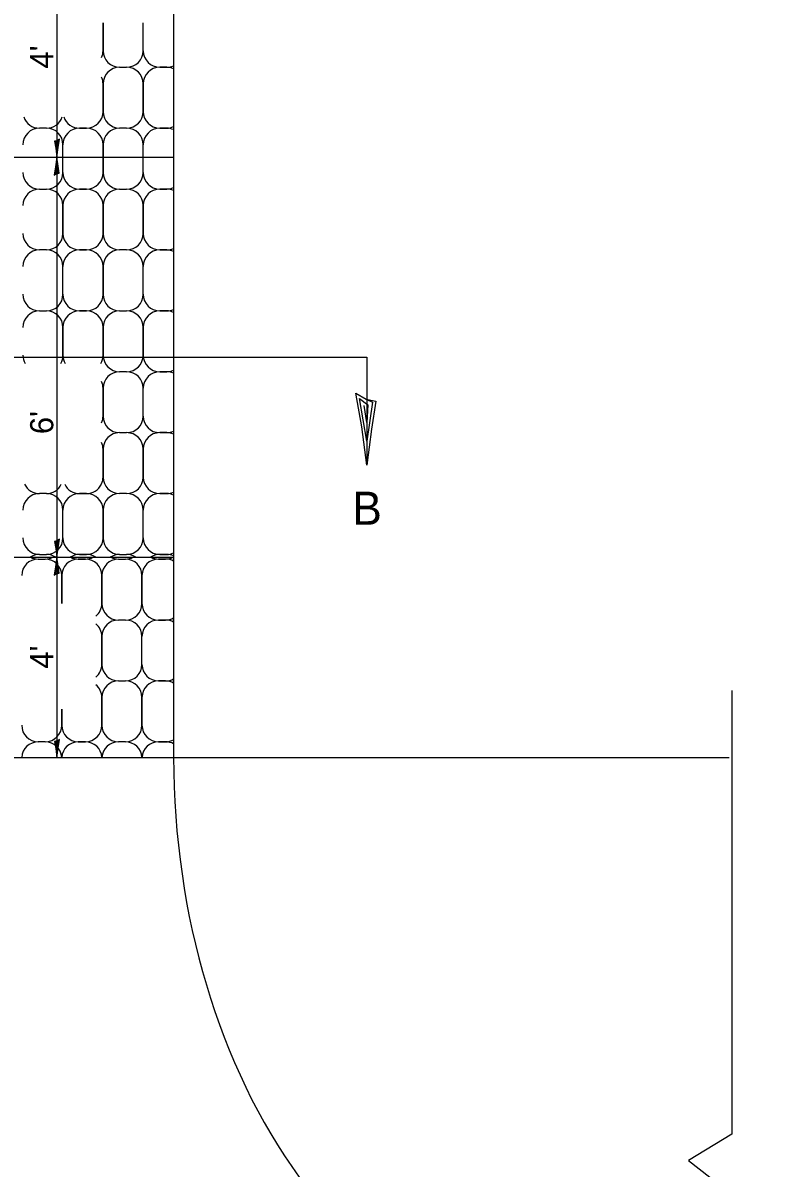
# Model space of a CAD drawing. Extents: x -0.02 to 2.83, y -0.09 to 1.83.
# Drawn here: x 1.292 to 1.667, y 0.58 to 1.157 of the extents above; entities that cross this region are included whole.
import ezdxf

# ---------------------------------------------------------------- set-up
doc = ezdxf.new("R2010")
doc.units = 0
doc.layers.add('RD_Pr_Roadway_Dimensions', color=7, linetype='Continuous')
doc.layers.add('SH_General_Details', color=7, linetype='Continuous')

msp = doc.modelspace()

# ---------------------------------------------------------------- linework, layer by layer
at = {"layer": 'RD_Pr_Roadway_Dimensions'}
for p, q in [((1.30942, 1.19035), (1.30942, 1.08957)), ((1.30942, 1.08957), (1.30942, 0.88799)), ((1.30942, 0.88799), (1.30942, 0.7872))]:
    msp.add_line(p, q, dxfattribs=at)
for points in [[(1.30954, 1.0979), (1.3083, 1.09762), (1.30883, 1.09409), (1.30942, 1.08957), (1.31007, 1.0944), (1.31081, 1.09864), (1.30954, 1.0979), (1.30872, 1.09753), (1.30942, 1.09261), (1.31036, 1.09798), (1.30931, 1.09719), (1.30945, 1.09493), (1.30978, 1.0971)], [(1.30929, 1.08123), (1.31053, 1.08151), (1.31, 1.08504), (1.30942, 1.08957), (1.30876, 1.08473), (1.30802, 1.08049), (1.30929, 1.08123), (1.31011, 1.08161), (1.30941, 1.08652), (1.30847, 1.08115), (1.30952, 1.08194), (1.30938, 1.0842), (1.30905, 1.08203)], [(1.30954, 0.89632), (1.3083, 0.89604), (1.30883, 0.89252), (1.30942, 0.88799), (1.31007, 0.89283), (1.31081, 0.89707), (1.30954, 0.89632), (1.30872, 0.89595), (1.30942, 0.89104), (1.31036, 0.89641), (1.30931, 0.89562), (1.30945, 0.89336), (1.30978, 0.89553)], [(1.30929, 0.87966), (1.31053, 0.87994), (1.31, 0.88346), (1.30942, 0.88799), (1.30876, 0.88316), (1.30802, 0.87892), (1.30929, 0.87966), (1.31011, 0.88003), (1.30941, 0.88495), (1.30847, 0.87957), (1.30952, 0.88037), (1.30938, 0.88263), (1.30905, 0.88045)], [(1.30954, 0.79554), (1.3083, 0.79526), (1.30883, 0.79173), (1.30942, 0.7872), (1.31007, 0.79204), (1.31081, 0.79628), (1.30954, 0.79554), (1.30872, 0.79516), (1.30942, 0.79025), (1.31036, 0.79562), (1.30931, 0.79483), (1.30945, 0.79257), (1.30978, 0.79474)]]:
    msp.add_lwpolyline(points, dxfattribs=at)
at = {"layer": 'SH_General_Details'}
for p, q in [((1.36827, 1.19035), (1.36827, 0.7872)), ((1.33272, 1.14324), (1.33272, 1.15726)), ((1.33272, 1.15726), (1.33272, 1.14324)), ((1.33272, 1.15726), (1.33272, 1.14324)), ((1.35293, 1.14324), (1.35293, 1.15726)), ((1.35293, 1.14324), (1.35293, 1.15726)), ((1.35293, 1.14324), (1.35293, 1.15726)), ((1.34105, 1.13491), (1.3446, 1.13491)), ((1.34105, 1.13491), (1.3446, 1.13491)), ((1.36127, 1.13491), (1.36482, 1.13491)), ((1.36127, 1.13491), (1.36482, 1.13491)), ((1.36482, 1.13491), (1.36127, 1.13491)), ((1.33272, 1.12657), (1.33272, 1.11256)), ((1.33272, 1.11256), (1.33272, 1.12657)), ((1.35293, 1.12657), (1.35293, 1.11256)), ((1.35293, 1.11256), (1.35293, 1.12657)), ((1.30417, 1.10422), (1.30062, 1.10422)), ((1.30417, 1.10422), (1.30062, 1.10422)), ((1.32083, 1.10422), (1.32438, 1.10422)), ((1.32438, 1.10422), (1.32083, 1.10422)), ((1.3446, 1.10422), (1.34105, 1.10422)), ((1.3446, 1.10422), (1.34105, 1.10422)), ((1.36127, 1.10422), (1.36482, 1.10422)), ((1.36482, 1.10422), (1.36127, 1.10422)), ((1.3125, 1.08187), (1.3125, 1.09589)), ((1.3125, 1.08187), (1.3125, 1.09589)), ((1.3125, 1.08187), (1.3125, 1.09589)), ((1.33272, 1.08187), (1.33272, 1.09589)), ((1.33272, 1.09589), (1.33272, 1.08187)), ((1.33272, 1.09589), (1.33272, 1.08187)), ((1.35293, 1.08187), (1.35293, 1.09589)), ((1.35293, 1.08187), (1.35293, 1.09589)), ((1.35293, 1.08187), (1.35293, 1.09589)), ((1.10506, 1.08957), (1.36827, 1.08957)), ((1.30062, 1.07354), (1.30417, 1.07354)), ((1.30062, 1.07354), (1.30417, 1.07354)), ((1.32083, 1.07354), (1.32438, 1.07354)), ((1.32083, 1.07354), (1.32438, 1.07354)), ((1.32438, 1.07354), (1.32083, 1.07354)), ((1.34105, 1.07354), (1.3446, 1.07354)), ((1.34105, 1.07354), (1.3446, 1.07354)), ((1.36127, 1.07354), (1.36482, 1.07354)), ((1.36127, 1.07354), (1.36482, 1.07354)), ((1.36482, 1.07354), (1.36127, 1.07354)), ((1.3125, 1.06521), (1.3125, 1.05119)), ((1.3125, 1.05119), (1.3125, 1.06521)), ((1.33272, 1.06521), (1.33272, 1.05119)), ((1.33272, 1.05119), (1.33272, 1.06521)), ((1.35293, 1.06521), (1.35293, 1.05119)), ((1.35293, 1.05119), (1.35293, 1.06521)), ((1.30417, 1.04286), (1.30062, 1.04286)), ((1.30417, 1.04286), (1.30062, 1.04286)), ((1.32083, 1.04286), (1.32438, 1.04286)), ((1.32438, 1.04286), (1.32083, 1.04286)), ((1.3446, 1.04286), (1.34105, 1.04286)), ((1.3446, 1.04286), (1.34105, 1.04286)), ((1.36127, 1.04286), (1.36482, 1.04286)), ((1.36482, 1.04286), (1.36127, 1.04286)), ((1.3125, 1.02051), (1.3125, 1.03452)), ((1.3125, 1.02051), (1.3125, 1.03452)), ((1.3125, 1.02051), (1.3125, 1.03452)), ((1.33272, 1.02051), (1.33272, 1.03452)), ((1.33272, 1.03452), (1.33272, 1.02051)), ((1.33272, 1.03452), (1.33272, 1.02051)), ((1.35293, 1.02051), (1.35293, 1.03452)), ((1.35293, 1.02051), (1.35293, 1.03452)), ((1.35293, 1.02051), (1.35293, 1.03452)), ((1.30062, 1.01217), (1.30417, 1.01217)), ((1.30062, 1.01217), (1.30417, 1.01217)), ((1.32083, 1.01217), (1.32438, 1.01217)), ((1.32083, 1.01217), (1.32438, 1.01217)), ((1.32438, 1.01217), (1.32083, 1.01217)), ((1.34105, 1.01217), (1.3446, 1.01217)), ((1.34105, 1.01217), (1.3446, 1.01217)), ((1.36127, 1.01217), (1.36482, 1.01217)), ((1.36127, 1.01217), (1.36482, 1.01217)), ((1.36482, 1.01217), (1.36127, 1.01217)), ((1.3125, 1.00384), (1.3125, 0.98982)), ((1.3125, 0.98982), (1.3125, 1.00384)), ((1.33272, 1.00384), (1.33272, 0.98982)), ((1.33272, 0.98982), (1.33272, 1.00384)), ((1.35293, 1.00384), (1.35293, 0.98982)), ((1.35293, 0.98982), (1.35293, 1.00384)), ((0.47437, 0.98878), (1.46574, 0.98878)), ((1.46574, 0.98878), (1.46574, 0.93441)), ((1.3446, 0.98149), (1.34105, 0.98149)), ((1.3446, 0.98149), (1.34105, 0.98149)), ((1.36127, 0.98149), (1.36482, 0.98149)), ((1.36482, 0.98149), (1.36127, 0.98149)), ((1.33272, 0.95914), (1.33272, 0.97316)), ((1.33272, 0.97316), (1.33272, 0.95914)), ((1.33272, 0.97316), (1.33272, 0.95914)), ((1.35293, 0.95914), (1.35293, 0.97316)), ((1.35293, 0.95914), (1.35293, 0.97316)), ((1.35293, 0.95914), (1.35293, 0.97316)), ((1.34105, 0.95081), (1.3446, 0.95081)), ((1.34105, 0.95081), (1.3446, 0.95081)), ((1.36127, 0.95081), (1.36482, 0.95081)), ((1.36127, 0.95081), (1.36482, 0.95081)), ((1.36482, 0.95081), (1.36127, 0.95081)), ((1.33272, 0.94247), (1.33272, 0.92846)), ((1.33272, 0.92846), (1.33272, 0.94247)), ((1.35293, 0.94247), (1.35293, 0.92846)), ((1.35293, 0.92846), (1.35293, 0.94247)), ((1.30417, 0.92012), (1.30062, 0.92012)), ((1.30417, 0.92012), (1.30062, 0.92012)), ((1.32083, 0.92012), (1.32438, 0.92012)), ((1.32438, 0.92012), (1.32083, 0.92012)), ((1.3446, 0.92012), (1.34105, 0.92012)), ((1.3446, 0.92012), (1.34105, 0.92012)), ((1.36127, 0.92012), (1.36482, 0.92012)), ((1.36482, 0.92012), (1.36127, 0.92012)), ((1.3125, 0.89777), (1.3125, 0.91179)), ((1.3125, 0.89777), (1.3125, 0.91179)), ((1.3125, 0.89777), (1.3125, 0.91179)), ((1.33272, 0.89777), (1.33272, 0.91179)), ((1.33272, 0.91179), (1.33272, 0.89777)), ((1.33272, 0.91179), (1.33272, 0.89777)), ((1.35293, 0.89777), (1.35293, 0.91179)), ((1.35293, 0.89777), (1.35293, 0.91179)), ((1.35293, 0.89777), (1.35293, 0.91179)), ((1.30062, 0.88944), (1.30417, 0.88944)), ((1.30062, 0.88944), (1.30417, 0.88944)), ((1.32083, 0.88944), (1.32438, 0.88944)), ((1.32083, 0.88944), (1.32438, 0.88944)), ((1.32438, 0.88944), (1.32083, 0.88944)), ((1.34105, 0.88944), (1.3446, 0.88944)), ((1.34105, 0.88944), (1.3446, 0.88944)), ((1.36127, 0.88944), (1.36482, 0.88944)), ((1.36127, 0.88944), (1.36482, 0.88944)), ((1.36482, 0.88944), (1.36127, 0.88944)), ((1.10506, 0.88799), (1.36827, 0.88799)), ((1.30001, 0.88709), (1.30356, 0.88709)), ((1.30001, 0.88709), (1.30356, 0.88709)), ((1.32023, 0.88709), (1.32378, 0.88709)), ((1.32378, 0.88709), (1.32023, 0.88709)), ((1.32023, 0.88709), (1.32378, 0.88709)), ((1.34044, 0.88709), (1.34399, 0.88709)), ((1.34044, 0.88709), (1.34399, 0.88709)), ((1.36066, 0.88709), (1.36421, 0.88709)), ((1.36066, 0.88709), (1.36421, 0.88709)), ((1.36421, 0.88709), (1.36066, 0.88709)), ((1.31189, 0.87876), (1.31189, 0.86474)), ((1.31189, 0.86474), (1.31189, 0.87876)), ((1.33211, 0.86474), (1.33211, 0.87876)), ((1.33211, 0.87876), (1.33211, 0.86474)), ((1.35233, 0.87876), (1.35233, 0.86474)), ((1.35233, 0.86474), (1.35233, 0.87876)), ((1.34399, 0.85641), (1.34044, 0.85641)), ((1.34399, 0.85641), (1.34044, 0.85641)), ((1.36066, 0.85641), (1.36421, 0.85641)), ((1.36421, 0.85641), (1.36066, 0.85641)), ((1.33211, 0.83406), (1.33211, 0.84807)), ((1.33211, 0.84807), (1.33211, 0.83406)), ((1.33211, 0.84807), (1.33211, 0.83406)), ((1.35233, 0.83406), (1.35233, 0.84807)), ((1.35233, 0.83406), (1.35233, 0.84807)), ((1.35233, 0.83406), (1.35233, 0.84807)), ((1.34044, 0.82572), (1.34399, 0.82572)), ((1.34044, 0.82572), (1.34399, 0.82572)), ((1.36066, 0.82572), (1.36421, 0.82572)), ((1.36066, 0.82572), (1.36421, 0.82572)), ((1.36421, 0.82572), (1.36066, 0.82572)), ((1.64972, 0.82093), (1.64972, 0.59733)), ((1.33211, 0.80337), (1.33211, 0.81739)), ((1.33211, 0.81739), (1.33211, 0.80337)), ((1.35233, 0.81739), (1.35233, 0.80337)), ((1.35233, 0.80337), (1.35233, 0.81739)), ((1.31189, 0.81148), (1.31189, 0.80337)), ((1.31189, 0.80337), (1.31189, 0.81148)), ((1.30356, 0.79504), (1.30001, 0.79504)), ((1.30356, 0.79504), (1.30001, 0.79504)), ((1.32023, 0.79504), (1.32378, 0.79504)), ((1.32378, 0.79504), (1.32023, 0.79504)), ((1.34399, 0.79504), (1.34044, 0.79504)), ((1.34399, 0.79504), (1.34044, 0.79504)), ((1.36066, 0.79504), (1.36421, 0.79504)), ((1.36421, 0.79504), (1.36066, 0.79504)), ((0.57184, 0.7872), (1.36827, 0.7872)), ((1.36827, 0.7872), (1.64841, 0.7872)), ((1.64972, 0.59733), (1.62778, 0.58405)), ((1.62778, 0.58405), (1.66696, 0.5537))]:
    msp.add_line(p, q, dxfattribs=at)
msp.add_lwpolyline([(1.46526, 0.96774), (1.47019, 0.96662), (1.46807, 0.95253), (1.46574, 0.93441), (1.4631, 0.95375), (1.46015, 0.97071), (1.46526, 0.96774), (1.46852, 0.96625), (1.46571, 0.94658), (1.46197, 0.96808), (1.46616, 0.9649), (1.4656, 0.95587), (1.46429, 0.96456)], dxfattribs=at)
for centre, start, end in [((1.32438, 1.14324), 335.72743, 360), ((1.34105, 1.14324), 180, 270), ((1.3446, 1.14324), 270, 360), ((1.36127, 1.14324), 180, 270), ((1.34105, 1.12657), 90, 180), ((1.3446, 1.12657), 0, 90), ((1.36127, 1.12657), 90, 180), ((1.36482, 1.14324), 270, 294.48155), ((1.36482, 1.12657), 65.51845, 90), ((1.32438, 1.12657), 0, 24.27257), ((1.30062, 1.11256), 198.79601, 270), ((1.30417, 1.11256), 270, 341.20399), ((1.32083, 1.11256), 198.79601, 270), ((1.32438, 1.11256), 270, 360), ((1.34105, 1.11256), 180, 270), ((1.3446, 1.11256), 270, 360), ((1.36127, 1.11256), 180, 270), ((1.30062, 1.09589), 90, 180), ((1.30417, 1.09589), 0, 90), ((1.32083, 1.09589), 90, 180), ((1.32438, 1.09589), 0, 90), ((1.34105, 1.09589), 90, 180), ((1.3446, 1.09589), 0, 90), ((1.36127, 1.09589), 90, 180), ((1.36482, 1.11256), 270, 294.48155), ((1.36482, 1.09589), 65.51845, 90), ((1.30062, 1.08187), 180, 270), ((1.30417, 1.08187), 270, 360), ((1.32083, 1.08187), 180, 270), ((1.32438, 1.08187), 270, 360), ((1.34105, 1.08187), 180, 270), ((1.3446, 1.08187), 270, 360), ((1.36127, 1.08187), 180, 270), ((1.30062, 1.06521), 90, 180), ((1.30417, 1.06521), 0, 90), ((1.32083, 1.06521), 90, 180), ((1.32438, 1.06521), 0, 90), ((1.34105, 1.06521), 90, 180), ((1.3446, 1.06521), 0, 90), ((1.36127, 1.06521), 90, 180), ((1.36482, 1.08187), 270, 294.48155), ((1.36482, 1.06521), 65.51845, 90), ((1.30062, 1.05119), 180, 270), ((1.30417, 1.05119), 270, 360), ((1.32083, 1.05119), 180, 270), ((1.32438, 1.05119), 270, 360), ((1.34105, 1.05119), 180, 270), ((1.3446, 1.05119), 270, 360), ((1.36127, 1.05119), 180, 270), ((1.30062, 1.03452), 90, 180), ((1.30417, 1.03452), 0, 90), ((1.32083, 1.03452), 90, 180), ((1.32438, 1.03452), 0, 90), ((1.34105, 1.03452), 90, 180), ((1.3446, 1.03452), 0, 90), ((1.36127, 1.03452), 90, 180), ((1.36482, 1.05119), 270, 294.48155), ((1.36482, 1.03452), 65.51845, 90), ((1.30062, 1.02051), 180, 270), ((1.30417, 1.02051), 270, 360), ((1.32083, 1.02051), 180, 270), ((1.32438, 1.02051), 270, 360), ((1.34105, 1.02051), 180, 270), ((1.3446, 1.02051), 270, 360), ((1.36127, 1.02051), 180, 270), ((1.30062, 1.00384), 90, 180), ((1.30417, 1.00384), 0, 90), ((1.32083, 1.00384), 90, 180), ((1.32438, 1.00384), 0, 90), ((1.34105, 1.00384), 90, 180), ((1.3446, 1.00384), 0, 90), ((1.36127, 1.00384), 90, 180), ((1.36482, 1.02051), 270, 294.48155), ((1.36482, 1.00384), 65.51845, 90), ((1.30062, 0.98982), 180, 209.65655), ((1.30417, 0.98982), 330.34345, 360), ((1.32083, 0.98982), 180, 209.65655), ((1.32438, 0.98982), 330.34345, 360), ((1.34105, 0.98982), 180, 270), ((1.3446, 0.98982), 270, 360), ((1.36127, 0.98982), 180, 270), ((1.34105, 0.97316), 90, 180), ((1.3446, 0.97316), 0, 90), ((1.36127, 0.97316), 90, 180), ((1.36482, 0.98982), 270, 294.48155), ((1.36482, 0.97316), 65.51845, 90), ((1.32438, 0.97316), 0, 24.27257), ((1.32438, 0.95914), 335.72743, 360), ((1.34105, 0.95914), 180, 270), ((1.3446, 0.95914), 270, 360), ((1.36127, 0.95914), 180, 270), ((1.34105, 0.94247), 90, 180), ((1.3446, 0.94247), 0, 90), ((1.36127, 0.94247), 90, 180), ((1.36482, 0.95914), 270, 294.48155), ((1.36482, 0.94247), 65.51845, 90), ((1.32438, 0.94247), 0, 24.27257), ((1.30062, 0.92846), 206.12939, 270), ((1.30417, 0.92846), 270, 333.87061), ((1.32083, 0.92846), 206.12939, 270), ((1.32438, 0.92846), 270, 333.87061), ((1.32438, 0.92846), 335.72743, 360), ((1.34105, 0.92846), 180, 270), ((1.3446, 0.92846), 270, 360), ((1.36127, 0.92846), 180, 270), ((1.30062, 0.91179), 90, 180), ((1.30417, 0.91179), 0, 90), ((1.32083, 0.91179), 90, 180), ((1.32438, 0.91179), 0, 90), ((1.34105, 0.91179), 90, 180), ((1.3446, 0.91179), 0, 90), ((1.36127, 0.91179), 90, 180), ((1.36482, 0.92846), 270, 294.48155), ((1.36482, 0.91179), 65.51845, 90), ((1.30062, 0.89777), 180, 270), ((1.30417, 0.89777), 270, 360), ((1.32083, 0.89777), 180, 270), ((1.32438, 0.89777), 270, 360), ((1.34105, 0.89777), 180, 270), ((1.3446, 0.89777), 270, 360), ((1.36127, 0.89777), 180, 270), ((1.30062, 0.88111), 90, 124.28964), ((1.30417, 0.88111), 55.71036, 90), ((1.32083, 0.88111), 90, 124.28964), ((1.32438, 0.88111), 55.71036, 90), ((1.34105, 0.88111), 90, 124.28964), ((1.3446, 0.88111), 55.71036, 90), ((1.36127, 0.88111), 90, 124.28964), ((1.36482, 0.89777), 270, 294.48155), ((1.36482, 0.88111), 65.51845, 90), ((1.30001, 0.87876), 90, 180), ((1.30001, 0.89542), 243.07497, 270), ((1.30356, 0.89542), 270, 296.92503), ((1.30356, 0.87876), 0, 90), ((1.32023, 0.87876), 90, 180), ((1.32023, 0.89542), 243.07497, 270), ((1.32378, 0.89542), 270, 296.92503), ((1.32378, 0.87876), 0, 90), ((1.34044, 0.87876), 90, 180), ((1.34044, 0.89542), 243.07497, 270), ((1.34399, 0.89542), 270, 296.92503), ((1.34399, 0.87876), 0, 90), ((1.36066, 0.87876), 90, 180), ((1.36066, 0.89542), 243.07497, 270), ((1.36421, 0.89542), 270, 296.92503), ((1.36421, 0.87876), 60.83015, 90), ((1.30356, 0.86474), 359.93124, 360), ((1.32023, 0.86474), 180, 180.06876), ((1.32378, 0.86474), 309.71729, 360), ((1.34044, 0.86474), 180, 270), ((1.34399, 0.86474), 270, 360), ((1.36066, 0.86474), 180, 270), ((1.32378, 0.84807), 0, 50.28271), ((1.34044, 0.84807), 90, 180), ((1.34399, 0.84807), 0, 90), ((1.36066, 0.84807), 90, 180), ((1.36421, 0.86474), 270, 299.16985), ((1.36421, 0.84807), 60.83015, 90), ((1.32378, 0.83406), 309.71729, 360), ((1.34044, 0.83406), 180, 270), ((1.34399, 0.83406), 270, 360), ((1.36066, 0.83406), 180, 270), ((1.34044, 0.81739), 90, 180), ((1.34399, 0.81739), 0, 90), ((1.36066, 0.81739), 90, 180), ((1.36421, 0.83406), 270, 299.16985), ((1.36421, 0.81739), 60.83015, 90), ((1.32378, 0.81739), 0, 50.28271), ((1.30001, 0.80337), 180, 270), ((1.30356, 0.80337), 270, 360), ((1.32023, 0.80337), 180, 270), ((1.32378, 0.80337), 270, 360), ((1.34044, 0.80337), 180, 270), ((1.34399, 0.80337), 270, 360), ((1.36066, 0.80337), 180, 270), ((1.30001, 0.78671), 90, 176.57166), ((1.30356, 0.78671), 3.42834, 90), ((1.32023, 0.78671), 90, 176.57166), ((1.32378, 0.78671), 3.42834, 90), ((1.34044, 0.78671), 90, 176.57166), ((1.34399, 0.78671), 3.42834, 90), ((1.36066, 0.78671), 90, 176.57166), ((1.36421, 0.80337), 270, 299.16985), ((1.36421, 0.78671), 60.83015, 90)]:
    msp.add_arc(centre, 0.00833, start, end, dxfattribs=at)
msp.add_ellipse((1.58044, 0.78754), major_axis=(0, -0.29737), ratio=0.713475, start_param=4.71353, end_param=6.29702, dxfattribs=at)

# ---------------------------------------------------------------- texts
at = {"layer": 'RD_Pr_Roadway_Dimensions'}
for s, p in [("4'", (1.30759, 1.13426)), ("6'", (1.3076, 0.95005)), ("4'", (1.30759, 0.83189))]:
    msp.add_text(s, height=0.011667, rotation=90, dxfattribs=at).set_placement(p)
at = {"layer": 'SH_General_Details'}
msp.add_text('B', height=0.01667, dxfattribs=at).set_placement((1.45839, 0.90439))

doc.saveas('drawing.dxf')
